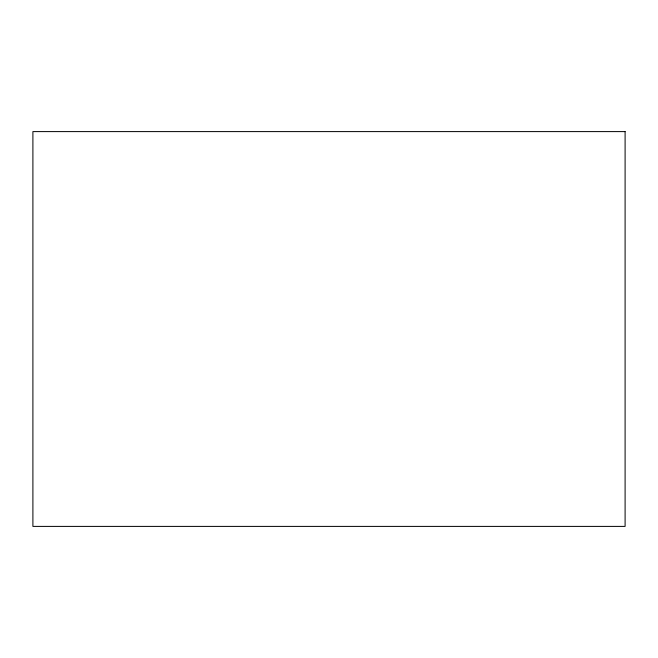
<?xml version="1.0" encoding="UTF-8"?>
<svg xmlns="http://www.w3.org/2000/svg" width="658" height="658" viewBox="0 0 658 658"><rect width="100%" height="100%" fill="white"/><g stroke="black" fill="none" stroke-linecap="round" stroke-linejoin="round"><path stroke-width="0.99" d="M625.1 131.6L32.9 131.6L32.9 526.4L625.1 526.4L625.1 131.6"/></g></svg>
